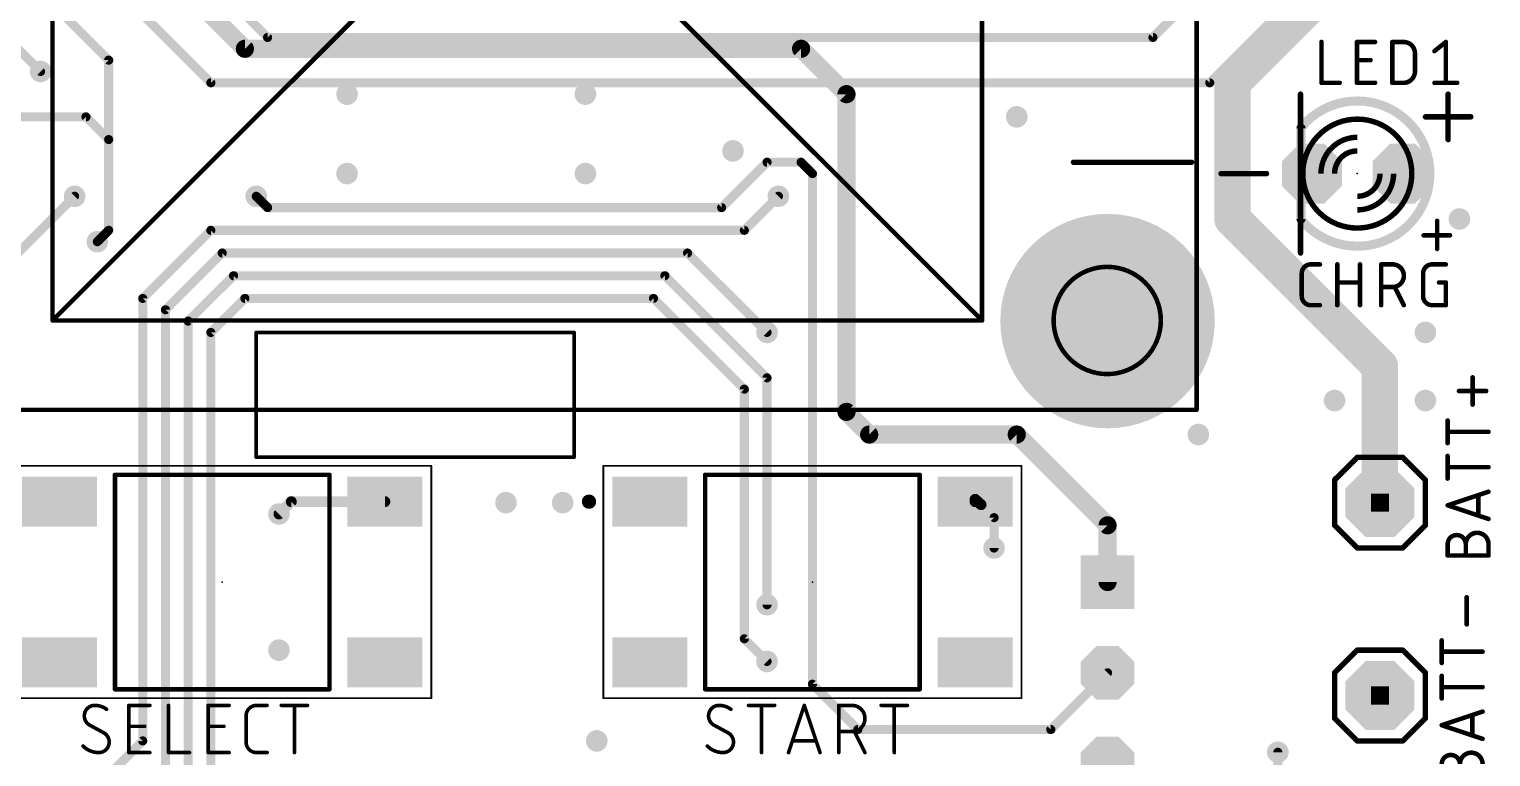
# Model space of a CAD drawing. Extents: x -1.91 to 1.91, y -2.61 to 1.61.
# Drawn here: x -0.538 to 1.072, y -0.492 to 0.309 of the extents above; entities that cross this region are included whole.
import ezdxf

# ---------------------------------------------------------------- set-up
doc = ezdxf.new("R2010")
doc.units = 0
for name, color, linetype in [('1', 22, 'CONTINUOUS'), ('17', 82, 'CONTINUOUS'), ('18', 82, 'CONTINUOUS'), ('20', 30, 'CONTINUOUS'), ('21', 253, 'CONTINUOUS'), ('23', 7, 'CONTINUOUS'), ('25', 253, 'CONTINUOUS'), ('39', 22, 'CONTINUOUS'), ('51', 253, 'CONTINUOUS')]:
    doc.layers.add(name, color=color, linetype=linetype)

# ---------------------------------------------------------------- blocks, each defined once
blk = doc.blocks.new('RECT')
blk.add_solid([(-0.5, -0.5), (0.5, -0.5), (-0.5, 0.5), (0.5, 0.5)])
blk = doc.blocks.new('OCTAGONP')
at = {"const_width": 0.5}
blk.add_lwpolyline([(-0.25, -0.103553), (-0.25, 0.103553), (-0.103553, 0.25), (0.103553, 0.25), (0.25, 0.103553), (0.25, -0.103553), (0.103553, -0.25), (-0.103553, -0.25), (-0.25, -0.103553), (-0.25, 0.103553)], dxfattribs=at)
blk = doc.blocks.new('SQUAREP')
blk.add_solid([(-0.5, -0.5), (0.5, -0.5), (-0.5, 0.5), (0.5, 0.5)])
blk = doc.blocks.new('ROUNDV')
at = {"const_width": 0.5}
blk.add_lwpolyline([(0, -0.25, 1), (0, 0.25, 1), (0, -0.25)], format="xyb", dxfattribs=at)

msp = doc.modelspace()

# ---------------------------------------------------------------- linework, layer by layer
at = {"layer": '1'}
for points, const_width in [([(-0.525, 0.5125), (-0.3, 0.2875)], 0.02), ([(0.95, 0.4125), (0.7875, 0.25)], 0.04), ([(-0.45, 0.275), (-0.5, 0.325)], 0.01), ([(-0.5625, 0.3), (-0.525, 0.2625)], 0.01), ([(-0.3, 0.2875), (0.3125, 0.2875)], 0.02), ([(0.3125, 0.2875), (0.3625, 0.2375)], 0.02), ([(-0.45, 0.1875), (-0.45, 0.275)], 0.01), ([(0.7875, 0.25), (0.7875, 0.1)], 0.04), ([(0.3625, 0.2375), (0.3625, -0.1125)], 0.02), ([(-0.725, 0.2125), (-0.475, 0.2125)], 0.01), ([(-0.45, 0.1875), (-0.475, 0.2125)], 0.01), ([(-0.45, 0.0875), (-0.45, 0.1875)], 0.01), ([(0.225, 0.1125), (0.275, 0.1625)], 0.01), ([(0.275, 0.1625), (0.3125, 0.1625)], 0.01), ([(0.3125, 0.1625), (0.325, 0.15)], 0.01), ([(0.325, 0.15), (0.325, -0.4125)], 0.01), ([(-0.7375, -0.125), (-0.4875, 0.125)], 0.01), ([(-0.2875, 0.125), (-0.275, 0.1125)], 0.01), ([(0.25, 0.0875), (0.2875, 0.125)], 0.01), ([(-0.275, 0.1125), (0.225, 0.1125)], 0.01), ([(0.7875, 0.1), (0.95, -0.0625)], 0.04), ([(-0.4625, 0.075), (-0.45, 0.0875)], 0.01), ([(-0.4125, 0.0125), (-0.3375, 0.0875)], 0.01), ([(-0.3375, 0.0875), (0.25, 0.0875)], 0.01), ([(-0.3875, 0), (-0.325, 0.0625)], 0.01), ([(-0.325, 0.0625), (0.1875, 0.0625)], 0.01), ([(0.1875, 0.0625), (0.275, -0.025)], 0.01), ([(-0.3625, -0.0125), (-0.3125, 0.0375)], 0.01), ([(-0.3125, 0.0375), (0.1625, 0.0375)], 0.01), ([(0.1625, 0.0375), (0.275, -0.075)], 0.01), ([(-0.4125, -0.475), (-0.4125, 0.0125)], 0.01), ([(-0.3375, -0.025), (-0.3, 0.0125)], 0.01), ([(-0.3, 0.0125), (0.15, 0.0125)], 0.01), ([(0.15, 0.0125), (0.25, -0.0875)], 0.01), ([(-0.3875, -0.6), (-0.3875, 0)], 0.01), ([(-0.3625, -0.6125), (-0.3625, -0.0125)], 0.01), ([(-0.3375, -0.6375), (-0.3375, -0.025)], 0.01), ([(0.95, -0.0625), (0.95, -0.2125)], 0.04), ([(0.275, -0.075), (0.275, -0.325)], 0.01), ([(0.25, -0.0875), (0.25, -0.3625)], 0.01), ([(0.3625, -0.1125), (0.3875, -0.1375)], 0.02), ([(0.3875, -0.1375), (0.55, -0.1375)], 0.02), ([(0.55, -0.1375), (0.65, -0.2375)], 0.02), ([(-0.248917, -0.211417), (-0.2625, -0.225)], 0.012), ([(-0.145866, -0.211417), (-0.248917, -0.211417)], 0.012), ([(0.510696, -0.214755), (0.504134, -0.208817)], 0.012), ([(0.504134, -0.208817), (0.504134, -0.211417)], 0.012), ([(0.525, -0.229059), (0.510696, -0.214755)], 0.01), ([(0.525, -0.2625), (0.525, -0.229059)], 0.01), ([(0.65, -0.2375), (0.65, -0.3)], 0.02), ([(0.25, -0.3625), (0.275, -0.3875)], 0.01), ([(0.65, -0.4), (0.5875, -0.4625)], 0.01), ([(0.375, -0.4625), (0.325, -0.4125)], 0.01), ([(0.5875, -0.4625), (0.375, -0.4625)], 0.01), ([(-0.469783, -0.532283), (-0.4125, -0.475)], 0.01), ([(0.8375, -0.4875), (0.8375, -0.55)], 0.01)]:
    msp.add_lwpolyline(points, dxfattribs=dict(at, const_width=const_width))
for points, const_width in [([(-0.3, 0.2925, 1), (-0.3, 0.2825)], 0.01), ([(-0.303536, 0.283964, 1), (-0.296464, 0.291036)], 0.01), ([(0.316036, 0.291036, 1), (0.308964, 0.283964)], 0.01), ([(0.3125, 0.2825, 1), (0.3125, 0.2925)], 0.01), ([(-0.4475, 0.275, 1), (-0.4525, 0.275)], 0.005), ([(-0.451768, 0.273232, 1), (-0.448232, 0.276768)], 0.005), ([(-0.526768, 0.260732, 1), (-0.523232, 0.264268)], 0.005), ([(0.7975, 0.25, 1), (0.7775, 0.25)], 0.02), ([(0.780429, 0.257071, 1), (0.794571, 0.242929)], 0.02), ([(0.3675, 0.2375, 1), (0.3575, 0.2375)], 0.01), ([(0.358964, 0.233964, 1), (0.366036, 0.241036)], 0.01), ([(-0.473232, 0.214268, 1), (-0.476768, 0.210732)], 0.005), ([(-0.475, 0.21, 1), (-0.475, 0.215)], 0.005), ([(-0.4475, 0.1875, 1), (-0.4525, 0.1875)], 0.005), ([(-0.4525, 0.1875, 1), (-0.4475, 0.1875)], 0.005), ([(-0.451768, 0.185732, 1), (-0.448232, 0.189268)], 0.005), ([(0.275, 0.165, 1), (0.275, 0.16)], 0.005), ([(0.276768, 0.160732, 1), (0.273232, 0.164268)], 0.005), ([(0.314268, 0.164268, 1), (0.310732, 0.160732)], 0.005), ([(0.3125, 0.16, 1), (0.3125, 0.165)], 0.005), ([(0.3275, 0.15, 1), (0.3225, 0.15)], 0.005), ([(0.323232, 0.148232, 1), (0.326768, 0.151768)], 0.005), ([(-0.485732, 0.123232, 1), (-0.489268, 0.126768)], 0.005), ([(-0.285732, 0.126768, 1), (-0.289268, 0.123232)], 0.005), ([(0.289268, 0.123232, 1), (0.285732, 0.126768)], 0.005), ([(-0.275, 0.115, 1), (-0.275, 0.11)], 0.005), ([(-0.276768, 0.110732, 1), (-0.273232, 0.114268)], 0.005), ([(0.223232, 0.114268, 1), (0.226768, 0.110732)], 0.005), ([(0.225, 0.11, 1), (0.225, 0.115)], 0.005), ([(0.794571, 0.107071, 1), (0.780429, 0.092929)], 0.02), ([(0.7775, 0.1, 1), (0.7975, 0.1)], 0.02), ([(-0.4525, 0.0875, 1), (-0.4475, 0.0875)], 0.005), ([(-0.448232, 0.085732, 1), (-0.451768, 0.089268)], 0.005), ([(-0.3375, 0.09, 1), (-0.3375, 0.085)], 0.005), ([(-0.335732, 0.085732, 1), (-0.339268, 0.089268)], 0.005), ([(0.248232, 0.089268, 1), (0.251768, 0.085732)], 0.005), ([(0.25, 0.085, 1), (0.25, 0.09)], 0.005), ([(-0.464268, 0.076768, 1), (-0.460732, 0.073232)], 0.005), ([(-0.325, 0.065, 1), (-0.325, 0.06)], 0.005), ([(-0.323232, 0.060732, 1), (-0.326768, 0.064268)], 0.005), ([(0.189268, 0.064268, 1), (0.185732, 0.060732)], 0.005), ([(0.1875, 0.06, 1), (0.1875, 0.065)], 0.005), ([(-0.3125, 0.04, 1), (-0.3125, 0.035)], 0.005), ([(-0.310732, 0.035732, 1), (-0.314268, 0.039268)], 0.005), ([(0.164268, 0.039268, 1), (0.160732, 0.035732)], 0.005), ([(0.1625, 0.035, 1), (0.1625, 0.04)], 0.005), ([(-0.41, 0.0125, 1), (-0.415, 0.0125)], 0.005), ([(-0.414268, 0.014268, 1), (-0.410732, 0.010732)], 0.005), ([(-0.3, 0.015, 1), (-0.3, 0.01)], 0.005), ([(-0.298232, 0.010732, 1), (-0.301768, 0.014268)], 0.005), ([(0.151768, 0.014268, 1), (0.148232, 0.010732)], 0.005), ([(0.15, 0.01, 1), (0.15, 0.015)], 0.005), ([(-0.385, 0, 1), (-0.39, 0)], 0.005), ([(-0.389268, 0.001768, 1), (-0.385732, -0.001768)], 0.005), ([(-0.36, -0.0125, 1), (-0.365, -0.0125)], 0.005), ([(-0.364268, -0.010732, 1), (-0.360732, -0.014268)], 0.005), ([(-0.335, -0.025, 1), (-0.34, -0.025)], 0.005), ([(-0.339268, -0.023232, 1), (-0.335732, -0.026768)], 0.005), ([(0.273232, -0.026768, 1), (0.276768, -0.023232)], 0.005), ([(0.96, -0.0625, 1), (0.94, -0.0625)], 0.02), ([(0.942929, -0.069571, 1), (0.957071, -0.055429)], 0.02), ([(0.2775, -0.075, 1), (0.2725, -0.075)], 0.005), ([(0.273232, -0.076768, 1), (0.276768, -0.073232)], 0.005), ([(0.2525, -0.0875, 1), (0.2475, -0.0875)], 0.005), ([(0.248232, -0.089268, 1), (0.251768, -0.085732)], 0.005), ([(0.366036, -0.108964, 1), (0.358964, -0.116036)], 0.01), ([(0.3575, -0.1125, 1), (0.3675, -0.1125)], 0.01), ([(0.3875, -0.1325, 1), (0.3875, -0.1425)], 0.01), ([(0.553536, -0.133964, 1), (0.546464, -0.141036)], 0.01), ([(0.55, -0.1425, 1), (0.55, -0.1325)], 0.01), ([(0.383964, -0.141036, 1), (0.391036, -0.133964)], 0.01), ([(-0.248917, -0.208417, 1), (-0.248917, -0.214417)], 0.006), ([(-0.246796, -0.213539, 1), (-0.251039, -0.209296)], 0.006), ([(-0.145866, -0.214417, 1), (-0.145866, -0.208417)], 0.006), ([(0.506147, -0.206593, 1), (0.502121, -0.211042)], 0.006), ([(0.507134, -0.208817, 1), (0.501134, -0.208817)], 0.006), ([(0.501134, -0.211417, 1), (0.507134, -0.211417)], 0.006), ([(0.94, -0.2125, 1), (0.96, -0.2125)], 0.02), ([(-0.264621, -0.222879, 1), (-0.260379, -0.227121)], 0.006), ([(0.508683, -0.21698, 1), (0.512709, -0.212531)], 0.006), ([(0.512464, -0.212987, 1), (0.508928, -0.216523)], 0.005), ([(0.5275, -0.229059, 1), (0.5225, -0.229059)], 0.005), ([(0.523232, -0.230827, 1), (0.526768, -0.227292)], 0.005), ([(0.655, -0.2375, 1), (0.645, -0.2375)], 0.01), ([(0.646464, -0.241036, 1), (0.653536, -0.233964)], 0.01), ([(0.5225, -0.2625, 1), (0.5275, -0.2625)], 0.005), ([(0.645, -0.3, 1), (0.655, -0.3)], 0.01), ([(0.2725, -0.325, 1), (0.2775, -0.325)], 0.005), ([(0.251768, -0.360732, 1), (0.248232, -0.364268)], 0.005), ([(0.2475, -0.3625, 1), (0.2525, -0.3625)], 0.005), ([(0.273232, -0.389268, 1), (0.276768, -0.385732)], 0.005), ([(0.651768, -0.401768, 1), (0.648232, -0.398232)], 0.005), ([(0.326768, -0.410732, 1), (0.323232, -0.414268)], 0.005), ([(0.3225, -0.4125, 1), (0.3275, -0.4125)], 0.005), ([(0.375, -0.46, 1), (0.375, -0.465)], 0.005), ([(0.373232, -0.464268, 1), (0.376768, -0.460732)], 0.005), ([(0.585732, -0.460732, 1), (0.589268, -0.464268)], 0.005), ([(0.5875, -0.465, 1), (0.5875, -0.46)], 0.005), ([(-0.415, -0.475, 1), (-0.41, -0.475)], 0.005), ([(-0.410732, -0.476768, 1), (-0.414268, -0.473232)], 0.005), ([(0.84, -0.4875, 1), (0.835, -0.4875)], 0.005)]:
    msp.add_lwpolyline(points, format="xyb", dxfattribs=dict(at, const_width=const_width))
at = {"layer": '20'}
for points, const_width in [([(0.649606, -0.070866, 1), (0.649606, 0.047244, 1), (0.649606, -0.070866)], 0.005), ([(-0.2875, -0.024, 1), (-0.2875, -0.026)], 0.002), ([(-0.2865, -0.025, 1), (-0.2885, -0.025)], 0.002), ([(0.0635, -0.025, 1), (0.0615, -0.025)], 0.002), ([(0.0625, -0.026, 1), (0.0625, -0.024)], 0.002), ([(-0.2875, -0.1615, 1), (-0.2875, -0.1635)], 0.002), ([(0.0625, -0.1635, 1), (0.0625, -0.1615)], 0.002), ([(-0.2885, -0.1625, 1), (-0.2865, -0.1625)], 0.002), ([(0.0615, -0.1625, 1), (0.0635, -0.1625)], 0.002)]:
    msp.add_lwpolyline(points, format="xyb", dxfattribs=dict(at, const_width=const_width))
at = {"layer": '20', "const_width": 0.004}
for points in [[(0.0625, -0.025), (-0.2875, -0.025)], [(-0.2875, -0.025), (-0.2875, -0.1625)], [(0.0625, -0.1625), (0.0625, -0.025)], [(-0.2875, -0.1625), (0.0625, -0.1625)]]:
    msp.add_lwpolyline(points, dxfattribs=at)
at = {"layer": '21'}
for points, const_width in [([(0.748031, -0.110236), (0.748031, 1.110236)], 0.005), ([(-0.511811, -0.011811), (-0.511811, 1.011811)], 0.005), ([(-0.511811, 1.011811), (0.511811, -0.011811)], 0.005), ([(0.511811, 1.011811), (-0.511811, -0.011811)], 0.005), ([(0.511811, 1.011811), (0.511811, -0.011811)], 0.005), ([(-0.4875, 0.4), (-0.3375, 0.25)], 0.01), ([(-0.35, 0.375), (-0.275, 0.3)], 0.01), ([(0.85, 0.3375), (0.7625, 0.25)], 0.01), ([(0.7, 0.3), (0.725, 0.325)], 0.01), ([(-0.275, 0.3), (0.7, 0.3)], 0.01), ([(-0.3375, 0.25), (0.7625, 0.25)], 0.01), ([(0.8625, 0.0625), (0.8625, 0.2375)], 0.006), ([(1.025, 0.2375), (1.025, 0.1875)], 0.006), ([(1, 0.2125), (1.05, 0.2125)], 0.006), ([(0.6125, 0.1625), (0.7425, 0.1625)], 0.006), ([(0.825, 0.15), (0.775, 0.15)], 0.006), ([(1.013, 0.098), (1.013, 0.067)], 0.005), ([(1.027, 0.082), (0.998, 0.082)], 0.005), ([(0.873853, 0.05), (0.883853, 0.05)], 0.005), ([(0.903, 0.005), (0.903, 0.05)], 0.005), ([(0.928, 0.05), (0.928, 0.005)], 0.005), ([(0.951326, 0.005), (0.951326, 0.05)], 0.005), ([(0.951326, 0.05), (0.963826, 0.05)], 0.005), ([(1.0075, 0.05), (1.0225, 0.05)], 0.005), ([(0.863853, 0.015), (0.863853, 0.04)], 0.005), ([(0.903, 0.03), (0.928, 0.03)], 0.005), ([(0.9975, 0.015), (0.9975, 0.04)], 0.005), ([(1.015, 0.03), (1.0225, 0.03)], 0.005), ([(1.0225, 0.03), (1.0225, 0.005)], 0.005), ([(0.963826, 0.025), (0.951326, 0.025)], 0.005), ([(0.976326, 0.005), (0.966326, 0.025)], 0.005), ([(0.883853, 0.005), (0.873853, 0.005)], 0.005), ([(1.0225, 0.005), (1.0075, 0.005)], 0.005), ([(0.511811, -0.011811), (-0.511811, -0.011811)], 0.005), ([(-1.023622, -0.110236), (0.748031, -0.110236)], 0.005), ([(0.9, -0.1875), (0.925, -0.1625)], 0.006), ([(0.925, -0.1625), (0.975, -0.1625)], 0.006), ([(1, -0.1875), (0.975, -0.1625)], 0.006), ([(-0.44311, -0.18189), (-0.44311, -0.41811)], 0.005), ([(-0.20689, -0.18189), (-0.44311, -0.18189)], 0.005), ([(-0.20689, -0.41811), (-0.20689, -0.18189)], 0.005), ([(0.20689, -0.18189), (0.20689, -0.41811)], 0.005), ([(0.44311, -0.18189), (0.20689, -0.18189)], 0.005), ([(0.44311, -0.41811), (0.44311, -0.18189)], 0.005), ([(0.9, -0.2375), (0.9, -0.1875)], 0.006), ([(1, -0.2375), (1, -0.1875)], 0.006), ([(0.925, -0.2625), (0.9, -0.2375)], 0.006), ([(0.975, -0.2625), (1, -0.2375)], 0.006), ([(0.975, -0.2625), (0.925, -0.2625)], 0.006), ([(0.925, -0.375), (0.9, -0.4)], 0.006), ([(0.925, -0.375), (0.975, -0.375)], 0.006), ([(0.975, -0.375), (1, -0.4)], 0.006), ([(0.9, -0.4), (0.9, -0.45)], 0.006), ([(1, -0.4), (1, -0.45)], 0.006), ([(-0.44311, -0.41811), (-0.20689, -0.41811)], 0.005), ([(0.20689, -0.41811), (0.44311, -0.41811)], 0.005), ([(0.9, -0.45), (0.925, -0.475)], 0.006), ([(1, -0.45), (0.975, -0.475)], 0.006), ([(0.975, -0.475), (0.925, -0.475)], 0.006)]:
    msp.add_lwpolyline(points, dxfattribs=dict(at, const_width=const_width))
for points, const_width in [([(-0.275, 0.3025, 1), (-0.275, 0.2975)], 0.005), ([(-0.276768, 0.298232, 1), (-0.273232, 0.301768)], 0.005), ([(0.698232, 0.301768, 1), (0.701768, 0.298232)], 0.005), ([(0.7, 0.2975, 1), (0.7, 0.3025)], 0.005), ([(-0.3375, 0.2525, 1), (-0.3375, 0.2475)], 0.005), ([(-0.339268, 0.248232, 1), (-0.335732, 0.251768)], 0.005), ([(0.760732, 0.251768, 1), (0.764268, 0.248232)], 0.005), ([(0.7625, 0.2475, 1), (0.7625, 0.2525)], 0.005), ([(0.925, 0.23, 0.22061), (0.863929, 0.201677)], 0.01), ([(0.864, 0.2375, 1), (0.861, 0.2375)], 0.003), ([(0.994461, 0.189693, 0.269143), (0.925, 0.23)], 0.01), ([(1.0265, 0.2375, 1), (1.0235, 0.2375)], 0.003), ([(0.925, 0.21, 0.231451), (0.877638, 0.186835)], 0.006), ([(0.972362, 0.186835, 0.231451), (0.925, 0.21)], 0.006), ([(1, 0.214, 1), (1, 0.211)], 0.003), ([(1.05, 0.211, 1), (1.05, 0.214)], 0.003), ([(1.0235, 0.1875, 1), (1.0265, 0.1875)], 0.003), ([(0.6125, 0.164, 1), (0.6125, 0.161)], 0.003), ([(0.7425, 0.161, 1), (0.7425, 0.164)], 0.003), ([(0.775, 0.1515, 1), (0.775, 0.1485)], 0.003), ([(0.825, 0.1485, 1), (0.825, 0.1515)], 0.003), ([(0.876177, 0.115126, 0.242209), (0.925, 0.09)], 0.006), ([(0.925, 0.07, 0.276981), (0.995587, 0.112354)], 0.01), ([(0.925, 0.09, 0.236068), (0.973, 0.114)], 0.006), ([(0.65, -0.071555, 1), (0.65, 0.046555, 1), (0.65, -0.071555)], 0.11811), ([(0.863543, 0.098783, 0.222579), (0.925, 0.07)], 0.01), ([(1.01425, 0.098, 1), (1.01175, 0.098)], 0.0025), ([(0.998, 0.08325, 1), (0.998, 0.08075)], 0.0025), ([(1.027, 0.08075, 1), (1.027, 0.08325)], 0.0025), ([(1.01175, 0.067, 1), (1.01425, 0.067)], 0.0025), ([(0.861, 0.0625, 1), (0.864, 0.0625)], 0.003), ([(0.873853, 0.05, 0.414214), (0.863853, 0.04)], 0.005), ([(0.873853, 0.05125, 1), (0.873853, 0.04875)], 0.0025), ([(0.873853, 0.04875, 1), (0.873853, 0.05125)], 0.0025), ([(0.883853, 0.04875, 1), (0.883853, 0.05125)], 0.0025), ([(0.90425, 0.05, 1), (0.90175, 0.05)], 0.0025), ([(0.92925, 0.05, 1), (0.92675, 0.05)], 0.0025), ([(0.952576, 0.05, 1), (0.950076, 0.05)], 0.0025), ([(0.951326, 0.05125, 1), (0.951326, 0.04875)], 0.0025), ([(0.963826, 0.025, 1), (0.963826, 0.05)], 0.005), ([(0.963826, 0.05125, 1), (0.963826, 0.04875)], 0.0025), ([(0.963826, 0.04875, 1), (0.963826, 0.05125)], 0.0025), ([(1.0075, 0.05, 0.414214), (0.9975, 0.04)], 0.005), ([(1.0075, 0.05125, 1), (1.0075, 0.04875)], 0.0025), ([(1.0075, 0.04875, 1), (1.0075, 0.05125)], 0.0025), ([(1.0225, 0.04875, 1), (1.0225, 0.05125)], 0.0025), ([(0.865103, 0.04, 1), (0.862603, 0.04)], 0.0025), ([(0.862603, 0.04, 1), (0.865103, 0.04)], 0.0025), ([(0.903, 0.03125, 1), (0.903, 0.02875)], 0.0025), ([(0.928, 0.02875, 1), (0.928, 0.03125)], 0.0025), ([(0.99875, 0.04, 1), (0.99625, 0.04)], 0.0025), ([(0.99625, 0.04, 1), (0.99875, 0.04)], 0.0025), ([(1.015, 0.03125, 1), (1.015, 0.02875)], 0.0025), ([(1.02375, 0.03, 1), (1.02125, 0.03)], 0.0025), ([(1.0225, 0.02875, 1), (1.0225, 0.03125)], 0.0025), ([(0.863853, 0.015, 0.414214), (0.873853, 0.005)], 0.005), ([(0.865103, 0.015, 1), (0.862603, 0.015)], 0.0025), ([(0.862603, 0.015, 1), (0.865103, 0.015)], 0.0025), ([(0.951326, 0.02625, 1), (0.951326, 0.02375)], 0.0025), ([(0.963826, 0.02625, 1), (0.963826, 0.02375)], 0.0025), ([(0.963826, 0.02375, 1), (0.963826, 0.02625)], 0.0025), ([(0.967444, 0.025559, 1), (0.965208, 0.024441)], 0.0025), ([(0.9975, 0.015, 0.414214), (1.0075, 0.005)], 0.005), ([(0.99875, 0.015, 1), (0.99625, 0.015)], 0.0025), ([(0.99625, 0.015, 1), (0.99875, 0.015)], 0.0025), ([(0.873853, 0.00625, 1), (0.873853, 0.00375)], 0.0025), ([(0.873853, 0.00375, 1), (0.873853, 0.00625)], 0.0025), ([(0.883853, 0.00375, 1), (0.883853, 0.00625)], 0.0025), ([(0.90175, 0.005, 1), (0.90425, 0.005)], 0.0025), ([(0.92675, 0.005, 1), (0.92925, 0.005)], 0.0025), ([(0.950076, 0.005, 1), (0.952576, 0.005)], 0.0025), ([(0.975208, 0.004441, 1), (0.977444, 0.005559)], 0.0025), ([(1.0075, 0.00625, 1), (1.0075, 0.00375)], 0.0025), ([(1.0075, 0.00375, 1), (1.0075, 0.00625)], 0.0025), ([(1.02125, 0.005, 1), (1.02375, 0.005)], 0.0025), ([(1.0225, 0.00375, 1), (1.0225, 0.00625)], 0.0025), ([(-0.511811, -0.010561, 1), (-0.511811, -0.013061)], 0.0025), ([(-0.512695, -0.010927, 1), (-0.510927, -0.012695)], 0.0025), ([(-0.513061, -0.011811, 1), (-0.510561, -0.011811)], 0.0025), ([(0.510561, -0.011811, 1), (0.513061, -0.011811)], 0.0025), ([(0.510927, -0.012695, 1), (0.512695, -0.010927)], 0.0025), ([(0.511811, -0.013061, 1), (0.511811, -0.010561)], 0.0025), ([(0.746781, -0.110236, 1), (0.749281, -0.110236)], 0.0025), ([(0.748031, -0.111486, 1), (0.748031, -0.108986)], 0.0025), ([(0.925, -0.161, 1), (0.925, -0.164)], 0.003), ([(0.926061, -0.163561, 1), (0.923939, -0.161439)], 0.003), ([(0.976061, -0.161439, 1), (0.973939, -0.163561)], 0.003), ([(0.975, -0.164, 1), (0.975, -0.161)], 0.003), ([(-0.44186, -0.18189, 1), (-0.44436, -0.18189)], 0.0025), ([(-0.44311, -0.18064, 1), (-0.44311, -0.18314)], 0.0025), ([(-0.20564, -0.18189, 1), (-0.20814, -0.18189)], 0.0025), ([(-0.20689, -0.18314, 1), (-0.20689, -0.18064)], 0.0025), ([(0.20814, -0.18189, 1), (0.20564, -0.18189)], 0.0025), ([(0.20689, -0.18064, 1), (0.20689, -0.18314)], 0.0025), ([(0.44436, -0.18189, 1), (0.44186, -0.18189)], 0.0025), ([(0.44311, -0.18314, 1), (0.44311, -0.18064)], 0.0025), ([(0.9015, -0.1875, 1), (0.8985, -0.1875)], 0.003), ([(0.898939, -0.186439, 1), (0.901061, -0.188561)], 0.003), ([(1.0015, -0.1875, 1), (0.9985, -0.1875)], 0.003), ([(0.998939, -0.188561, 1), (1.001061, -0.186439)], 0.003), ([(0.078937, -0.215354, 1), (0.078937, -0.20748, 1), (0.078937, -0.215354)], 0.007874), ([(0.901061, -0.236439, 1), (0.898939, -0.238561)], 0.003), ([(0.8985, -0.2375, 1), (0.9015, -0.2375)], 0.003), ([(0.9985, -0.2375, 1), (1.0015, -0.2375)], 0.003), ([(1.001061, -0.238561, 1), (0.998939, -0.236439)], 0.003), ([(0.925, -0.261, 1), (0.925, -0.264)], 0.003), ([(0.923939, -0.263561, 1), (0.926061, -0.261439)], 0.003), ([(0.973939, -0.261439, 1), (0.976061, -0.263561)], 0.003), ([(0.975, -0.264, 1), (0.975, -0.261)], 0.003), ([(0.925, -0.3735, 1), (0.925, -0.3765)], 0.003), ([(0.926061, -0.376061, 1), (0.923939, -0.373939)], 0.003), ([(0.976061, -0.373939, 1), (0.973939, -0.376061)], 0.003), ([(0.975, -0.3765, 1), (0.975, -0.3735)], 0.003), ([(0.9015, -0.4, 1), (0.8985, -0.4)], 0.003), ([(0.898939, -0.398939, 1), (0.901061, -0.401061)], 0.003), ([(1.0015, -0.4, 1), (0.9985, -0.4)], 0.003), ([(0.998939, -0.401061, 1), (1.001061, -0.398939)], 0.003), ([(-0.44311, -0.41686, 1), (-0.44311, -0.41936)], 0.0025), ([(-0.44436, -0.41811, 1), (-0.44186, -0.41811)], 0.0025), ([(-0.20814, -0.41811, 1), (-0.20564, -0.41811)], 0.0025), ([(-0.20689, -0.41936, 1), (-0.20689, -0.41686)], 0.0025), ([(0.20689, -0.41686, 1), (0.20689, -0.41936)], 0.0025), ([(0.20564, -0.41811, 1), (0.20814, -0.41811)], 0.0025), ([(0.44186, -0.41811, 1), (0.44436, -0.41811)], 0.0025), ([(0.44311, -0.41936, 1), (0.44311, -0.41686)], 0.0025), ([(0.901061, -0.448939, 1), (0.898939, -0.451061)], 0.003), ([(0.8985, -0.45, 1), (0.9015, -0.45)], 0.003), ([(0.9985, -0.45, 1), (1.0015, -0.45)], 0.003), ([(1.001061, -0.451061, 1), (0.998939, -0.448939)], 0.003), ([(0.925, -0.4735, 1), (0.925, -0.4765)], 0.003), ([(0.923939, -0.476061, 1), (0.926061, -0.473939)], 0.003), ([(0.973939, -0.473939, 1), (0.976061, -0.476061)], 0.003), ([(0.975, -0.4765, 1), (0.975, -0.4735)], 0.003)]:
    msp.add_lwpolyline(points, format="xyb", dxfattribs=dict(at, const_width=const_width))
at = {"layer": '23'}
for p in [(0.925, 0.15), (0.95, -0.2125), (-0.325, -0.3), (0.325, -0.3), (0.95, -0.425)]:
    msp.add_point(p, dxfattribs=at)
at = {"layer": '25'}
for points, const_width in [([(0.8856, 0.295), (0.8856, 0.25)], 0.005), ([(0.9246, 0.25), (0.9246, 0.295)], 0.005), ([(0.9246, 0.295), (0.9446, 0.295)], 0.005), ([(0.9635, 0.25), (0.9635, 0.295)], 0.005), ([(0.9635, 0.295), (0.976, 0.295)], 0.005), ([(1.01, 0.285), (1.0225, 0.295)], 0.005), ([(1.0225, 0.295), (1.0225, 0.25)], 0.005), ([(0.9246, 0.275), (0.9396, 0.275)], 0.005), ([(0.9885, 0.2825), (0.9885, 0.2625)], 0.005), ([(0.8856, 0.25), (0.9056, 0.25)], 0.005), ([(0.9446, 0.25), (0.9246, 0.25)], 0.005), ([(0.976, 0.25), (0.9635, 0.25)], 0.005), ([(1.01, 0.25), (1.035, 0.25)], 0.005), ([(1.052, -0.1045), (1.052, -0.0745)], 0.005), ([(1.067, -0.0895), (1.037, -0.0895)], 0.005), ([(1.0245, -0.147), (1.0245, -0.122)], 0.005), ([(1.0695, -0.1345), (1.0245, -0.1345)], 0.005), ([(1.0245, -0.186), (1.0245, -0.161)], 0.005), ([(1.0695, -0.1735), (1.0245, -0.1735)], 0.005), ([(1.0245, -0.2155), (1.0695, -0.2005)], 0.005), ([(1.05825, -0.20425), (1.05825, -0.22675)], 0.005), ([(1.0695, -0.2305), (1.0245, -0.2155)], 0.005), ([(1.0245, -0.27075), (1.0245, -0.25825)], 0.005), ([(1.0445, -0.27075), (1.0445, -0.25825)], 0.005), ([(1.0695, -0.25825), (1.0695, -0.27075)], 0.005), ([(1.0695, -0.27075), (1.0245, -0.27075)], 0.005), ([(1.0455, -0.34675), (1.0455, -0.31675)], 0.005), ([(1.018, -0.38925), (1.018, -0.36425)], 0.005), ([(1.063, -0.37675), (1.018, -0.37675)], 0.005), ([(1.018, -0.42825), (1.018, -0.40325)], 0.005), ([(1.063, -0.41575), (1.018, -0.41575)], 0.005), ([(-0.427821, -0.487862), (-0.427821, -0.435862)], 0.004), ([(-0.427821, -0.435862), (-0.40471, -0.435862)], 0.004), ([(-0.384141, -0.435862), (-0.384141, -0.487862)], 0.004), ([(-0.340461, -0.487862), (-0.340461, -0.435862)], 0.004), ([(-0.340461, -0.435862), (-0.31735, -0.435862)], 0.004), ([(-0.287138, -0.435862), (-0.275583, -0.435862)], 0.004), ([(-0.259915, -0.435862), (-0.231026, -0.435862)], 0.004), ([(-0.245471, -0.487862), (-0.245471, -0.435862)], 0.004), ([(0.254545, -0.435862), (0.283434, -0.435862)], 0.004), ([(0.268989, -0.487862), (0.268989, -0.435862)], 0.004), ([(0.298696, -0.487862), (0.316029, -0.435862)], 0.004), ([(0.316029, -0.435862), (0.333362, -0.487862)], 0.004), ([(0.353972, -0.487862), (0.353972, -0.435862)], 0.004), ([(0.353972, -0.435862), (0.368416, -0.435862)], 0.004), ([(0.400705, -0.435862), (0.429593, -0.435862)], 0.004), ([(0.415149, -0.487862), (0.415149, -0.435862)], 0.004), ([(-0.298694, -0.476307), (-0.298694, -0.447418)], 0.004), ([(1.018, -0.45775), (1.063, -0.44275)], 0.005), ([(1.05175, -0.4465), (1.05175, -0.469)], 0.005), ([(-0.455204, -0.466196), (-0.471093, -0.457529)], 0.004), ([(-0.427821, -0.458973), (-0.410488, -0.458973)], 0.004), ([(-0.340461, -0.458973), (-0.323128, -0.458973)], 0.004), ([(0.232296, -0.466196), (0.216407, -0.457529)], 0.004), ([(0.368416, -0.464751), (0.353972, -0.464751)], 0.004), ([(0.382861, -0.487862), (0.371305, -0.464751)], 0.004), ([(1.063, -0.47275), (1.018, -0.45775)], 0.005), ([(0.329029, -0.474862), (0.303029, -0.474862)], 0.004), ([(-0.40471, -0.487862), (-0.427821, -0.487862)], 0.004), ([(-0.384141, -0.487862), (-0.36103, -0.487862)], 0.004), ([(-0.31735, -0.487862), (-0.340461, -0.487862)], 0.004), ([(-0.275583, -0.487862), (-0.287138, -0.487862)], 0.004)]:
    msp.add_lwpolyline(points, dxfattribs=dict(at, const_width=const_width))
for points, const_width in [([(0.88685, 0.295, 1), (0.88435, 0.295)], 0.0025), ([(0.92585, 0.295, 1), (0.92335, 0.295)], 0.0025), ([(0.9246, 0.29625, 1), (0.9246, 0.29375)], 0.0025), ([(0.9446, 0.29375, 1), (0.9446, 0.29625)], 0.0025), ([(0.96475, 0.295, 1), (0.96225, 0.295)], 0.0025), ([(0.9635, 0.29625, 1), (0.9635, 0.29375)], 0.0025), ([(0.9885, 0.2825, 0.414214), (0.976, 0.295)], 0.005), ([(0.976, 0.29625, 1), (0.976, 0.29375)], 0.0025), ([(0.976, 0.29375, 1), (0.976, 0.29625)], 0.0025), ([(1.02375, 0.295, 1), (1.02125, 0.295)], 0.0025), ([(1.023281, 0.294024, 1), (1.021719, 0.295976)], 0.0025), ([(0.9246, 0.27625, 1), (0.9246, 0.27375)], 0.0025), ([(0.9396, 0.27375, 1), (0.9396, 0.27625)], 0.0025), ([(0.98975, 0.2825, 1), (0.98725, 0.2825)], 0.0025), ([(0.98725, 0.2825, 1), (0.98975, 0.2825)], 0.0025), ([(1.009219, 0.285976, 1), (1.010781, 0.284024)], 0.0025), ([(0.976, 0.25, 0.414214), (0.9885, 0.2625)], 0.005), ([(0.98975, 0.2625, 1), (0.98725, 0.2625)], 0.0025), ([(0.98725, 0.2625, 1), (0.98975, 0.2625)], 0.0025), ([(0.8856, 0.25125, 1), (0.8856, 0.24875)], 0.0025), ([(0.88435, 0.25, 1), (0.88685, 0.25)], 0.0025), ([(0.9056, 0.24875, 1), (0.9056, 0.25125)], 0.0025), ([(0.9246, 0.25125, 1), (0.9246, 0.24875)], 0.0025), ([(0.92335, 0.25, 1), (0.92585, 0.25)], 0.0025), ([(0.9446, 0.24875, 1), (0.9446, 0.25125)], 0.0025), ([(0.9635, 0.25125, 1), (0.9635, 0.24875)], 0.0025), ([(0.96225, 0.25, 1), (0.96475, 0.25)], 0.0025), ([(0.976, 0.25125, 1), (0.976, 0.24875)], 0.0025), ([(0.976, 0.24875, 1), (0.976, 0.25125)], 0.0025), ([(1.01, 0.25125, 1), (1.01, 0.24875)], 0.0025), ([(1.02125, 0.25, 1), (1.02375, 0.25)], 0.0025), ([(1.035, 0.24875, 1), (1.035, 0.25125)], 0.0025), ([(1.05325, -0.0745, 1), (1.05075, -0.0745)], 0.0025), ([(1.037, -0.08825, 1), (1.037, -0.09075)], 0.0025), ([(1.067, -0.09075, 1), (1.067, -0.08825)], 0.0025), ([(1.05075, -0.1045, 1), (1.05325, -0.1045)], 0.0025), ([(1.02575, -0.122, 1), (1.02325, -0.122)], 0.0025), ([(1.0245, -0.13325, 1), (1.0245, -0.13575)], 0.0025), ([(1.0695, -0.13575, 1), (1.0695, -0.13325)], 0.0025), ([(1.02325, -0.147, 1), (1.02575, -0.147)], 0.0025), ([(1.02575, -0.161, 1), (1.02325, -0.161)], 0.0025), ([(1.0245, -0.17225, 1), (1.0245, -0.17475)], 0.0025), ([(1.0695, -0.17475, 1), (1.0695, -0.17225)], 0.0025), ([(1.02325, -0.186, 1), (1.02575, -0.186)], 0.0025), ([(1.0595, -0.20425, 1), (1.057, -0.20425)], 0.0025), ([(1.069895, -0.201686, 1), (1.069105, -0.199314)], 0.0025), ([(1.024895, -0.214314, 1), (1.024105, -0.216686)], 0.0025), ([(1.024105, -0.214314, 1), (1.024895, -0.216686)], 0.0025), ([(1.057, -0.22675, 1), (1.0595, -0.22675)], 0.0025), ([(1.069105, -0.231686, 1), (1.069895, -0.229314)], 0.0025), ([(1.0445, -0.25825, 1), (1.0245, -0.25825)], 0.005), ([(1.02575, -0.25825, 1), (1.02325, -0.25825)], 0.0025), ([(1.02325, -0.25825, 1), (1.02575, -0.25825)], 0.0025), ([(1.0695, -0.25825, 1), (1.0445, -0.25825)], 0.005), ([(1.04575, -0.25825, 1), (1.04325, -0.25825)], 0.0025), ([(1.04325, -0.25825, 1), (1.04575, -0.25825)], 0.0025), ([(1.04325, -0.25825, 1), (1.04575, -0.25825)], 0.0025), ([(1.07075, -0.25825, 1), (1.06825, -0.25825)], 0.0025), ([(1.06825, -0.25825, 1), (1.07075, -0.25825)], 0.0025), ([(1.0245, -0.2695, 1), (1.0245, -0.272)], 0.0025), ([(1.02325, -0.27075, 1), (1.02575, -0.27075)], 0.0025), ([(1.04325, -0.27075, 1), (1.04575, -0.27075)], 0.0025), ([(1.06825, -0.27075, 1), (1.07075, -0.27075)], 0.0025), ([(1.0695, -0.272, 1), (1.0695, -0.2695)], 0.0025), ([(1.04675, -0.31675, 1), (1.04425, -0.31675)], 0.0025), ([(1.04425, -0.34675, 1), (1.04675, -0.34675)], 0.0025), ([(1.01925, -0.36425, 1), (1.01675, -0.36425)], 0.0025), ([(1.018, -0.3755, 1), (1.018, -0.378)], 0.0025), ([(1.063, -0.378, 1), (1.063, -0.3755)], 0.0025), ([(1.01675, -0.38925, 1), (1.01925, -0.38925)], 0.0025), ([(1.01925, -0.40325, 1), (1.01675, -0.40325)], 0.0025), ([(1.018, -0.4145, 1), (1.018, -0.417)], 0.0025), ([(1.063, -0.417, 1), (1.063, -0.4145)], 0.0025), ([(-0.465315, -0.435862, 0.414214), (-0.476871, -0.447418)], 0.004), ([(-0.452315, -0.440196, 0.162281), (-0.465315, -0.435862)], 0.004), ([(-0.465315, -0.434862, 1), (-0.465315, -0.436862)], 0.002), ([(-0.465315, -0.436862, 1), (-0.465315, -0.434862)], 0.002), ([(-0.426821, -0.435862, 1), (-0.428821, -0.435862)], 0.002), ([(-0.427821, -0.434862, 1), (-0.427821, -0.436862)], 0.002), ([(-0.40471, -0.436862, 1), (-0.40471, -0.434862)], 0.002), ([(-0.383141, -0.435862, 1), (-0.385141, -0.435862)], 0.002), ([(-0.339461, -0.435862, 1), (-0.341461, -0.435862)], 0.002), ([(-0.340461, -0.434862, 1), (-0.340461, -0.436862)], 0.002), ([(-0.31735, -0.436862, 1), (-0.31735, -0.434862)], 0.002), ([(-0.287138, -0.435862, 0.414207), (-0.298694, -0.447418)], 0.004), ([(-0.287138, -0.434862, 1), (-0.287138, -0.436862)], 0.002), ([(-0.287138, -0.436862, 1), (-0.287138, -0.434862)], 0.002), ([(-0.275583, -0.436862, 1), (-0.275583, -0.434862)], 0.002), ([(-0.259915, -0.434862, 1), (-0.259915, -0.436862)], 0.002), ([(-0.244471, -0.435862, 1), (-0.246471, -0.435862)], 0.002), ([(-0.231026, -0.436862, 1), (-0.231026, -0.434862)], 0.002), ([(0.222185, -0.435862, 0.414214), (0.210629, -0.447418)], 0.004), ([(0.235185, -0.440196, 0.162281), (0.222185, -0.435862)], 0.004), ([(0.222185, -0.434862, 1), (0.222185, -0.436862)], 0.002), ([(0.222185, -0.436862, 1), (0.222185, -0.434862)], 0.002), ([(0.254545, -0.434862, 1), (0.254545, -0.436862)], 0.002), ([(0.269989, -0.435862, 1), (0.267989, -0.435862)], 0.002), ([(0.283434, -0.436862, 1), (0.283434, -0.434862)], 0.002), ([(0.316978, -0.435546, 1), (0.31508, -0.436178)], 0.002), ([(0.316978, -0.436178, 1), (0.31508, -0.435546)], 0.002), ([(0.354972, -0.435862, 1), (0.352972, -0.435862)], 0.002), ([(0.353972, -0.434862, 1), (0.353972, -0.436862)], 0.002), ([(0.368416, -0.464751, 1), (0.368416, -0.435862)], 0.004), ([(0.368416, -0.434862, 1), (0.368416, -0.436862)], 0.002), ([(0.368416, -0.436862, 1), (0.368416, -0.434862)], 0.002), ([(0.400705, -0.434862, 1), (0.400705, -0.436862)], 0.002), ([(0.416149, -0.435862, 1), (0.414149, -0.435862)], 0.002), ([(0.429593, -0.436862, 1), (0.429593, -0.434862)], 0.002), ([(1.01675, -0.42825, 1), (1.01925, -0.42825)], 0.0025), ([(-0.476871, -0.447418, 0.265568), (-0.471093, -0.457529)], 0.004), ([(-0.475871, -0.447418, 1), (-0.477871, -0.447418)], 0.002), ([(-0.477871, -0.447418, 1), (-0.475871, -0.447418)], 0.002), ([(-0.452915, -0.440996, 1), (-0.451715, -0.439396)], 0.002), ([(-0.297694, -0.447418, 1), (-0.299694, -0.447418)], 0.002), ([(-0.299694, -0.447418, 1), (-0.297694, -0.447418)], 0.002), ([(0.210629, -0.447418, 0.265568), (0.216407, -0.457529)], 0.004), ([(0.211629, -0.447418, 1), (0.209629, -0.447418)], 0.002), ([(0.209629, -0.447418, 1), (0.211629, -0.447418)], 0.002), ([(0.234585, -0.440996, 1), (0.235785, -0.439396)], 0.002), ([(1.053, -0.4465, 1), (1.0505, -0.4465)], 0.0025), ([(1.063395, -0.443936, 1), (1.062605, -0.441564)], 0.0025), ([(-0.470614, -0.456651, 1), (-0.471572, -0.458407)], 0.002), ([(-0.4716, -0.45839, 1), (-0.470585, -0.456667)], 0.002), ([(-0.454696, -0.465334, 1), (-0.455712, -0.467057)], 0.002), ([(-0.449426, -0.476307, 0.26556), (-0.455204, -0.466196)], 0.004), ([(-0.455683, -0.467074, 1), (-0.454725, -0.465318)], 0.002), ([(-0.427821, -0.457973, 1), (-0.427821, -0.459973)], 0.002), ([(-0.410488, -0.459973, 1), (-0.410488, -0.457973)], 0.002), ([(-0.340461, -0.457973, 1), (-0.340461, -0.459973)], 0.002), ([(-0.323128, -0.459973, 1), (-0.323128, -0.457973)], 0.002), ([(0.216886, -0.456651, 1), (0.215928, -0.458407)], 0.002), ([(0.2159, -0.45839, 1), (0.216915, -0.456667)], 0.002), ([(0.238074, -0.476307, 0.265558), (0.232296, -0.466195)], 0.004), ([(0.232804, -0.465334, 1), (0.231788, -0.467057)], 0.002), ([(0.231817, -0.467074, 1), (0.232775, -0.465318)], 0.002), ([(0.353972, -0.463751, 1), (0.353972, -0.465751)], 0.002), ([(0.368416, -0.463751, 1), (0.368416, -0.465751)], 0.002), ([(0.368416, -0.465751, 1), (0.368416, -0.463751)], 0.002), ([(0.3722, -0.464304, 1), (0.370411, -0.465198)], 0.002), ([(1.018395, -0.456564, 1), (1.017605, -0.458936)], 0.0025), ([(1.017605, -0.456564, 1), (1.018395, -0.458936)], 0.0025), ([(-0.478315, -0.48064, 0.199995), (-0.460982, -0.487862)], 0.004), ([(-0.477605, -0.479936, 1), (-0.479025, -0.481344)], 0.002), ([(-0.460982, -0.487862, 0.414217), (-0.449426, -0.476307)], 0.004), ([(-0.448426, -0.476307, 1), (-0.450426, -0.476307)], 0.002), ([(-0.450426, -0.476307, 1), (-0.448426, -0.476307)], 0.002), ([(-0.298694, -0.476307, 0.414214), (-0.287138, -0.487862)], 0.004), ([(-0.297694, -0.476307, 1), (-0.299694, -0.476307)], 0.002), ([(-0.299694, -0.476307, 1), (-0.297694, -0.476307)], 0.002), ([(0.209185, -0.48064, 0.199999), (0.226518, -0.487862)], 0.004), ([(0.209895, -0.479936, 1), (0.208475, -0.481344)], 0.002), ([(0.226518, -0.487862, 0.414214), (0.238074, -0.476307)], 0.004), ([(0.239074, -0.476307, 1), (0.237074, -0.476307)], 0.002), ([(0.237074, -0.476307, 1), (0.239074, -0.476307)], 0.002), ([(0.303029, -0.473862, 1), (0.303029, -0.475862)], 0.002), ([(0.329029, -0.475862, 1), (0.329029, -0.473862)], 0.002), ([(1.0505, -0.469, 1), (1.053, -0.469)], 0.0025), ([(1.062605, -0.473936, 1), (1.063395, -0.471564)], 0.0025), ([(-0.460982, -0.486862, 1), (-0.460982, -0.488862)], 0.002), ([(-0.460982, -0.488862, 1), (-0.460982, -0.486862)], 0.002), ([(-0.427821, -0.486862, 1), (-0.427821, -0.488862)], 0.002), ([(-0.428821, -0.487862, 1), (-0.426821, -0.487862)], 0.002), ([(-0.40471, -0.488862, 1), (-0.40471, -0.486862)], 0.002), ([(-0.384141, -0.486862, 1), (-0.384141, -0.488862)], 0.002), ([(-0.385141, -0.487862, 1), (-0.383141, -0.487862)], 0.002), ([(-0.36103, -0.488862, 1), (-0.36103, -0.486862)], 0.002), ([(-0.340461, -0.486862, 1), (-0.340461, -0.488862)], 0.002), ([(-0.341461, -0.487862, 1), (-0.339461, -0.487862)], 0.002), ([(-0.31735, -0.488862, 1), (-0.31735, -0.486862)], 0.002), ([(-0.287138, -0.486862, 1), (-0.287138, -0.488862)], 0.002), ([(-0.287138, -0.488862, 1), (-0.287138, -0.486862)], 0.002), ([(-0.275583, -0.488862, 1), (-0.275583, -0.486862)], 0.002), ([(-0.246471, -0.487862, 1), (-0.244471, -0.487862)], 0.002), ([(0.226518, -0.486862, 1), (0.226518, -0.488862)], 0.002), ([(0.226518, -0.488862, 1), (0.226518, -0.486862)], 0.002), ([(0.267989, -0.487862, 1), (0.269989, -0.487862)], 0.002), ([(0.297747, -0.487546, 1), (0.299645, -0.488178)], 0.002), ([(0.332414, -0.488178, 1), (0.334311, -0.487546)], 0.002), ([(0.352972, -0.487862, 1), (0.354972, -0.487862)], 0.002), ([(0.381966, -0.488309, 1), (0.383755, -0.487415)], 0.002), ([(0.414149, -0.487862, 1), (0.416149, -0.487862)], 0.002), ([(1.038, -0.5005, 1), (1.018, -0.5005)], 0.005), ([(1.063, -0.5005, 1), (1.038, -0.5005)], 0.005)]:
    msp.add_lwpolyline(points, format="xyb", dxfattribs=dict(at, const_width=const_width))
at = {"layer": '39', "const_width": 0.001969}
for points in [[(-0.094685, -0.172047), (-0.555315, -0.172047)], [(-0.094685, -0.427953), (-0.094685, -0.172047)], [(0.094685, -0.172047), (0.094685, -0.427953)], [(0.555315, -0.172047), (0.094685, -0.172047)], [(0.555315, -0.427953), (0.555315, -0.172047)], [(-0.555315, -0.427953), (-0.094685, -0.427953)], [(0.094685, -0.427953), (0.555315, -0.427953)]]:
    msp.add_lwpolyline(points, dxfattribs=at)
at = {"layer": '39', "const_width": 0.000984}
for points in [[(-0.094193, -0.172047, 1), (-0.095177, -0.172047)], [(-0.094685, -0.172539, 1), (-0.094685, -0.171555)], [(0.095177, -0.172047, 1), (0.094193, -0.172047)], [(0.094685, -0.171555, 1), (0.094685, -0.172539)], [(0.555807, -0.172047, 1), (0.554823, -0.172047)], [(0.555315, -0.172539, 1), (0.555315, -0.171555)], [(-0.095177, -0.427953, 1), (-0.094193, -0.427953)], [(-0.094685, -0.428445, 1), (-0.094685, -0.427461)], [(0.094685, -0.427461, 1), (0.094685, -0.428445)], [(0.094193, -0.427953, 1), (0.095177, -0.427953)], [(0.554823, -0.427953, 1), (0.555807, -0.427953)], [(0.555315, -0.428445, 1), (0.555315, -0.427461)]]:
    msp.add_lwpolyline(points, format="xyb", dxfattribs=at)
at = {"layer": '51'}
for points, const_width in [([(0.863, 0.2), (0.863, 0.1)], 0.01), ([(-0.44311, -0.18189), (-0.44311, -0.41811)], 0.005), ([(-0.20689, -0.18189), (-0.44311, -0.18189)], 0.005), ([(-0.20689, -0.41811), (-0.20689, -0.18189)], 0.005), ([(0.20689, -0.18189), (0.20689, -0.41811)], 0.005), ([(0.44311, -0.18189), (0.20689, -0.18189)], 0.005), ([(0.44311, -0.41811), (0.44311, -0.18189)], 0.005), ([(-0.44311, -0.41811), (-0.20689, -0.41811)], 0.005), ([(0.20689, -0.41811), (0.44311, -0.41811)], 0.005)]:
    msp.add_lwpolyline(points, dxfattribs=dict(at, const_width=const_width))
for points, const_width in [([(0.8655, 0.2, 1), (0.8605, 0.2)], 0.005), ([(1.005, 0.15, 0.138798), (0.993134, 0.191929)], 0.01), ([(0.878906, 0.188409, 0.175444), (0.865, 0.15)], 0.006), ([(0.925, 0.19, 0.414214), (0.885, 0.15)], 0.006), ([(0.925, 0.175, 0.414214), (0.9, 0.15)], 0.006), ([(0.985, 0.15, 0.183684), (0.969846, 0.189862)], 0.006), ([(0.865, 0.15, 0.179033), (0.879445, 0.110953)], 0.006), ([(0.925, 0.125, 0.414214), (0.95, 0.15)], 0.006), ([(0.925, 0.11, 0.414214), (0.965, 0.15)], 0.006), ([(0.971094, 0.111591, 0.175444), (0.985, 0.15)], 0.006), ([(0.995437, 0.112071, 0.124121), (1.005, 0.15)], 0.01), ([(0.8605, 0.1, 1), (0.8655, 0.1)], 0.005), ([(-0.44186, -0.18189, 1), (-0.44436, -0.18189)], 0.0025), ([(-0.44311, -0.18064, 1), (-0.44311, -0.18314)], 0.0025), ([(-0.20564, -0.18189, 1), (-0.20814, -0.18189)], 0.0025), ([(-0.20689, -0.18314, 1), (-0.20689, -0.18064)], 0.0025), ([(0.20814, -0.18189, 1), (0.20564, -0.18189)], 0.0025), ([(0.20689, -0.18064, 1), (0.20689, -0.18314)], 0.0025), ([(0.44436, -0.18189, 1), (0.44186, -0.18189)], 0.0025), ([(0.44311, -0.18314, 1), (0.44311, -0.18064)], 0.0025), ([(0.078937, -0.215354, 1), (0.078937, -0.20748, 1), (0.078937, -0.215354)], 0.007874), ([(-0.44311, -0.41686, 1), (-0.44311, -0.41936)], 0.0025), ([(-0.44436, -0.41811, 1), (-0.44186, -0.41811)], 0.0025), ([(-0.20814, -0.41811, 1), (-0.20564, -0.41811)], 0.0025), ([(-0.20689, -0.41936, 1), (-0.20689, -0.41686)], 0.0025), ([(0.20689, -0.41686, 1), (0.20689, -0.41936)], 0.0025), ([(0.20564, -0.41811, 1), (0.20814, -0.41811)], 0.0025), ([(0.44186, -0.41811, 1), (0.44436, -0.41811)], 0.0025), ([(0.44311, -0.41936, 1), (0.44311, -0.41686)], 0.0025)]:
    msp.add_lwpolyline(points, format="xyb", dxfattribs=dict(at, const_width=const_width))

# ---------------------------------------------------------------- block references
at = {"layer": '1', "xscale": 0.082677, "yscale": 0.055118}
for p in [(-0.504134, -0.211417), (-0.145866, -0.211417), (0.145866, -0.211417), (0.504134, -0.211417), (-0.504134, -0.388583), (-0.145866, -0.388583), (0.145866, -0.388583), (0.504134, -0.388583)]:
    msp.add_blockref('RECT', p, dxfattribs=at)
at = {"layer": '17'}
for name, p, xscale, yscale, rotation in [('OCTAGONP', (0.875, 0.15), 0.066, 0.066, 180), ('OCTAGONP', (0.975, 0.15), 0.066, 0.066, 180), ('OCTAGONP', (0.95, -0.2125), 0.076, 0.076, 180), ('SQUAREP', (0.65, -0.3), 0.059055, 0.059055, 270), ('OCTAGONP', (0.65, -0.4), 0.059055, 0.059055, 270), ('OCTAGONP', (0.65, -0.5), 0.059055, 0.059055, 270)]:
    msp.add_blockref(name, p, dxfattribs=dict(at, xscale=xscale, yscale=yscale, rotation=rotation))
at = {"layer": '17', "xscale": 0.076, "yscale": 0.076}
msp.add_blockref('OCTAGONP', (0.95, -0.425), dxfattribs=at)
at = {"layer": '18', "xscale": 0.02378, "yscale": 0.02378}
for p in [(-0.525, 0.2625), (-0.1875, 0.2375), (0.075, 0.2375), (0.55, 0.2125), (0.2375, 0.175), (-0.1875, 0.15), (0.075, 0.15), (-0.4875, 0.125), (-0.2875, 0.125), (0.2875, 0.125), (1.0375, 0.1), (-0.4625, 0.075), (0.275, -0.025), (1, -0.025), (0.9, -0.1), (1, -0.1), (0.75, -0.1375), (-0.0125, -0.2125), (0.05, -0.2125), (-0.2625, -0.225), (0.525, -0.2625), (0.275, -0.325), (-0.2625, -0.375), (0.275, -0.3875), (0.0875, -0.475), (0.8375, -0.4875)]:
    msp.add_blockref('ROUNDV', p, dxfattribs=at)
at = {"layer": '51', "xscale": 0.02, "yscale": 0.02, "rotation": 180}
msp.add_blockref('RECT', (0.95, -0.2125), dxfattribs=at)
at = {"layer": '51', "xscale": 0.02, "yscale": 0.02}
msp.add_blockref('RECT', (0.95, -0.425), dxfattribs=at)

doc.saveas('drawing.dxf')
